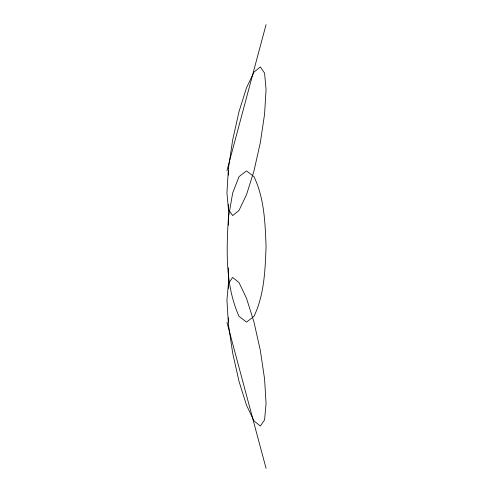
<?xml version="1.0" encoding="UTF-8"?>
<svg xmlns="http://www.w3.org/2000/svg" width="493" height="493" viewBox="0 0 493 493"><rect width="100%" height="100%" fill="white"/><g stroke="black" fill="none" stroke-linecap="round" stroke-linejoin="round"><path stroke-width="0.74" d="M226.934 170.701L266.066 24.65M226.934 322.299L266.066 468.35M228.419 170.898L228.419 175.212M228.419 204.54L228.419 225.184M228.419 267.816L228.419 288.46M228.419 317.788L228.419 322.102M228.419 217.567C226.379 250.573 225.246 285.509 239.013 316.346L246.5 322.102L253.987 316.346C264.359 294.623 265.142 270.121 266.066 246.5C265.142 222.879 264.359 198.377 253.987 176.654L246.5 170.898L239.013 176.654L232.665 193.04L228.419 217.567M228.419 168.514L226.934 192.905L228.419 209.433L232.665 215.583L239.013 210.419L246.5 194.723L253.987 170.892L260.335 142.551L264.581 114.019L266.066 89.627L264.581 73.1L260.335 66.949L253.987 72.114L246.5 87.809L239.013 111.64L232.665 139.975L228.419 168.514M228.419 283.567L226.934 300.095L228.419 324.486L232.665 353.025L239.013 381.36L246.5 405.191L253.987 420.886L260.335 426.051L264.581 419.9L266.066 403.373L264.581 378.981L260.335 350.449L253.987 322.108L246.5 298.277L239.013 282.581L232.665 277.417L228.419 283.567"/></g></svg>
